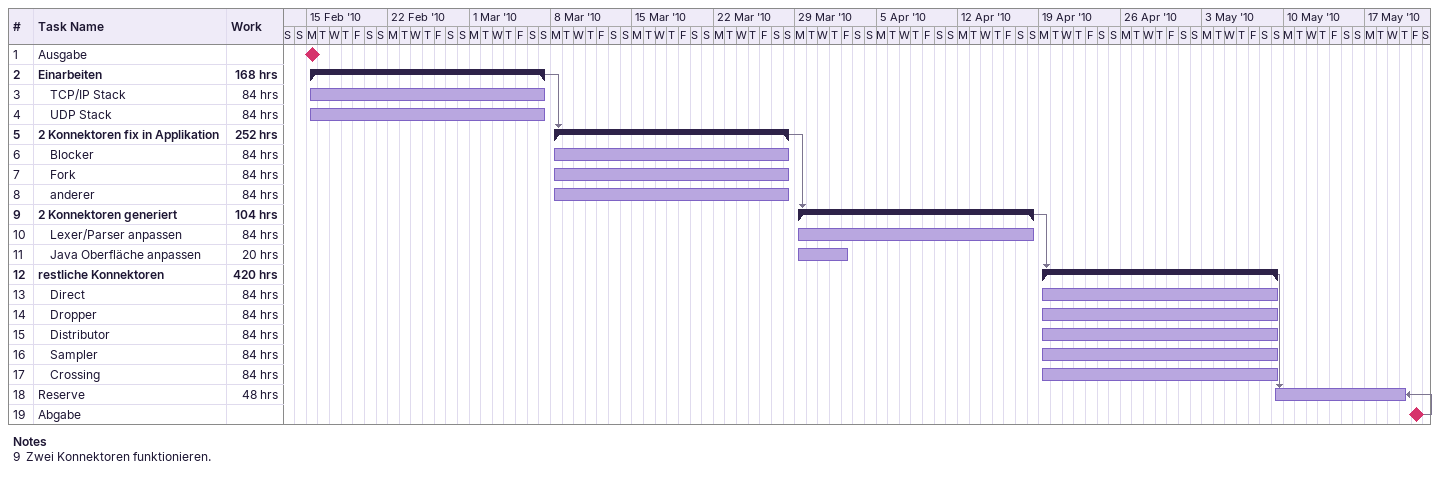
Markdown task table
| ID | Level | Task | Start | Finish | Predecessors | Work (h) |
|---|---|---|---|---|---|---|
| 1 | 1 | Ausgabe (milestone) | 2010-02-15 | 2010-02-15 |  |  |
| 2 | 1 | **Einarbeiten** | 2010-02-15 | 2010-03-07 |  | 168 |
| 3 | 2 | TCP/IP Stack | 2010-02-15 | 2010-03-07 |  | 84 |
| 4 | 2 | UDP Stack | 2010-02-15 | 2010-03-07 |  | 84 |
| 5 | 1 | **2 Konnektoren fix in Applikation** | 2010-03-08 | 2010-03-28 | 2 | 252 |
| 6 | 2 | Blocker | 2010-03-08 | 2010-03-28 |  | 84 |
| 7 | 2 | Fork | 2010-03-08 | 2010-03-28 |  | 84 |
| 8 | 2 | anderer | 2010-03-08 | 2010-03-28 |  | 84 |
| 9 | 1 | **2 Konnektoren generiert** | 2010-03-29 | 2010-04-18 | 5 | 104 |
| 10 | 2 | Lexer/Parser anpassen | 2010-03-29 | 2010-04-18 |  | 84 |
| 11 | 2 | Java Oberfläche anpassen | 2010-03-29 | 2010-04-02 |  | 20 |
| 12 | 1 | **restliche Konnektoren** | 2010-04-19 | 2010-05-09 | 9 | 420 |
| 13 | 2 | Direct | 2010-04-19 | 2010-05-09 |  | 84 |
| 14 | 2 | Dropper | 2010-04-19 | 2010-05-09 |  | 84 |
| 15 | 2 | Distributor | 2010-04-19 | 2010-05-09 |  | 84 |
| 16 | 2 | Sampler | 2010-04-19 | 2010-05-09 |  | 84 |
| 17 | 2 | Crossing | 2010-04-19 | 2010-05-09 |  | 84 |
| 18 | 1 | Reserve | 2010-05-09 | 2010-05-20 | 12, 19FF | 48 |
| 19 | 1 | Abgabe (milestone) | 2010-05-21 | 2010-05-21 |  |  |

Notes
- 9: Zwei Konnektoren funktionieren.
